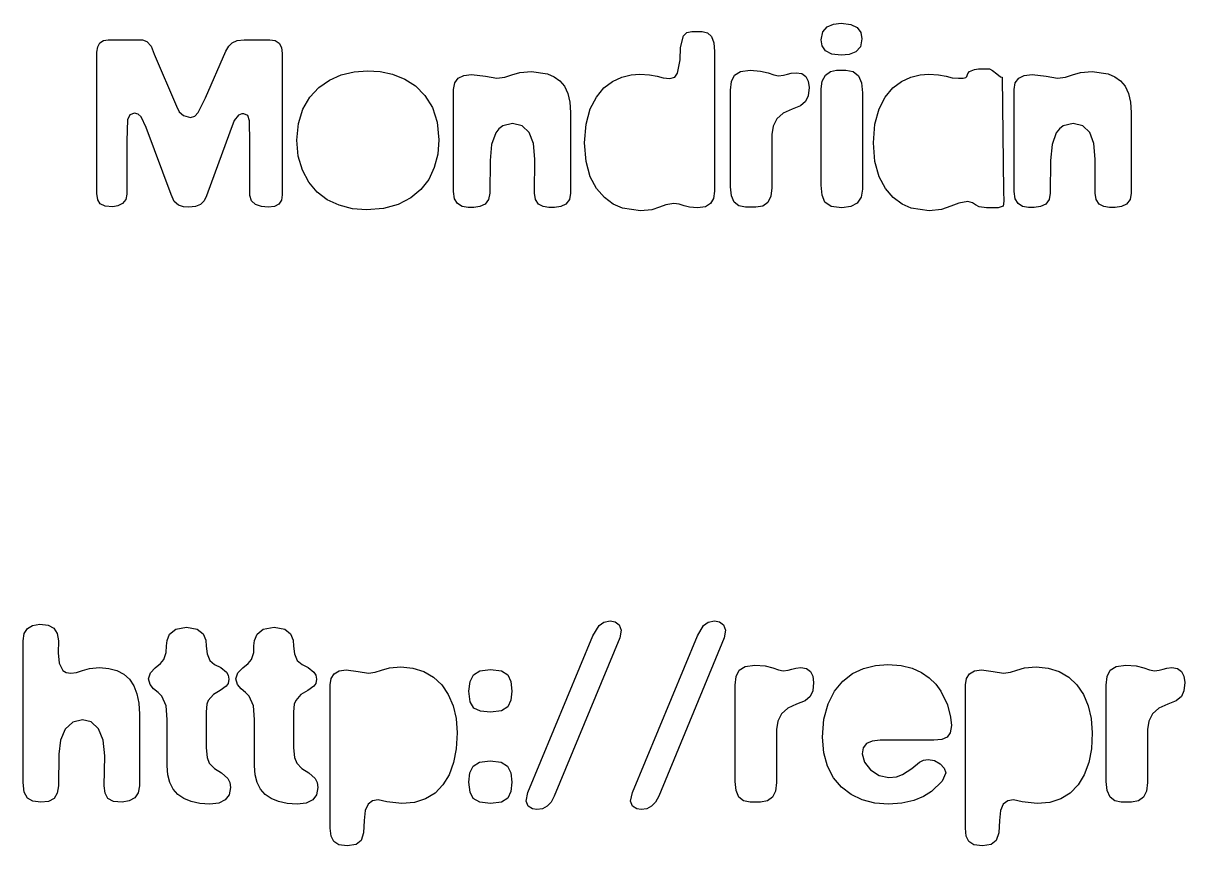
# Model space of a CAD drawing. Header units: metres. Extents: x 1302 to 1619, y 1329 to 1647.
# Drawn here: x 1373.81 to 1406.82, y 1358.54 to 1381.92 of the extents above; entities that cross this region are included whole.
import ezdxf

# ---------------------------------------------------------------- set-up
doc = ezdxf.new("R2010")
doc.units = ezdxf.units.M

msp = doc.modelspace()

# ---------------------------------------------------------------- linework, layer by layer
at = {"layer": 'COMPONENT0'}
for p, q in [((1396.532, 1381.683, 0), (1396.658, 1381.825, 0)), ((1396.658, 1381.825, 0), (1396.843, 1381.899, 0)), ((1396.843, 1381.899, 0), (1397.061, 1381.924, 0)), ((1397.061, 1381.924, 0), (1397.336, 1381.892, 0)), ((1397.336, 1381.892, 0), (1397.516, 1381.799, 0)), ((1397.516, 1381.799, 0), (1397.615, 1381.658, 0)), ((1392.493, 1381.236, 0), (1392.577, 1381.562, 0)), ((1392.577, 1381.562, 0), (1392.672, 1381.658, 0)), ((1392.672, 1381.658, 0), (1392.815, 1381.69, 0)), ((1392.815, 1381.69, 0), (1393.108, 1381.69, 0)), ((1393.108, 1381.69, 0), (1393.262, 1381.654, 0)), ((1393.262, 1381.654, 0), (1393.371, 1381.547, 0)), ((1393.371, 1381.547, 0), (1393.437, 1381.368, 0)), ((1396.49, 1381.454, 0), (1396.532, 1381.683, 0)), ((1397.648, 1381.484, 0), (1397.605, 1381.251, 0)), ((1397.615, 1381.658, 0), (1397.648, 1381.484, 0)), ((1375.907, 1381.103, 0), (1375.928, 1381.257, 0)), ((1375.928, 1381.257, 0), (1375.988, 1381.367, 0)), ((1375.988, 1381.367, 0), (1376.089, 1381.433, 0)), ((1376.089, 1381.433, 0), (1376.23, 1381.455, 0)), ((1376.23, 1381.455, 0), (1377.096, 1381.455, 0)), ((1377.096, 1381.455, 0), (1377.206, 1381.447, 0)), ((1377.206, 1381.447, 0), (1377.327, 1381.4, 0)), ((1377.327, 1381.4, 0), (1377.444, 1381.275, 0)), ((1377.444, 1381.275, 0), (1377.536, 1381.044, 0)), ((1378.995, 1379.798, 0), (1379.574, 1381.132, 0)), ((1379.574, 1381.132, 0), (1379.652, 1381.269, 0)), ((1379.652, 1381.269, 0), (1379.753, 1381.37, 0)), ((1379.753, 1381.37, 0), (1379.894, 1381.434, 0)), ((1379.894, 1381.434, 0), (1380.087, 1381.455, 0)), ((1380.087, 1381.455, 0), (1380.82, 1381.455, 0)), ((1380.82, 1381.455, 0), (1380.974, 1381.43, 0)), ((1380.974, 1381.43, 0), (1381.084, 1381.356, 0)), ((1381.084, 1381.356, 0), (1381.15, 1381.232, 0)), ((1381.15, 1381.232, 0), (1381.172, 1381.059, 0)), ((1392.479, 1380.884, 0), (1392.493, 1381.236, 0)), ((1393.437, 1381.368, 0), (1393.459, 1381.118, 0)), ((1396.521, 1381.28, 0), (1396.49, 1381.454, 0)), ((1396.614, 1381.139, 0), (1396.521, 1381.28, 0)), ((1396.788, 1381.046, 0), (1396.614, 1381.139, 0)), ((1397.605, 1381.251, 0), (1397.476, 1381.11, 0)), ((1375.907, 1377.086, 0), (1375.907, 1381.103, 0)), ((1377.536, 1381.044, 0), (1378.166, 1379.564, 0)), ((1381.172, 1381.059, 0), (1381.172, 1377.043, 0)), ((1392.409, 1380.503, 0), (1392.479, 1380.884, 0)), ((1393.459, 1381.118, 0), (1393.459, 1377.145, 0)), ((1397.061, 1381.015, 0), (1396.788, 1381.046, 0)), ((1397.286, 1381.038, 0), (1397.061, 1381.015, 0)), ((1397.476, 1381.11, 0), (1397.286, 1381.038, 0)), ((1382.852, 1380.457, 0), (1383.218, 1380.545, 0)), ((1383.218, 1380.545, 0), (1383.6, 1380.574, 0)), ((1383.6, 1380.574, 0), (1383.953, 1380.549, 0)), ((1383.953, 1380.549, 0), (1384.311, 1380.472, 0)), ((1384.311, 1380.472, 0), (1384.653, 1380.337, 0)), ((1386.332, 1380.44, 0), (1386.556, 1380.466, 0)), ((1386.556, 1380.466, 0), (1386.952, 1380.415, 0)), ((1387.699, 1380.459, 0), (1387.929, 1380.525, 0)), ((1387.929, 1380.525, 0), (1388.255, 1380.554, 0)), ((1388.255, 1380.554, 0), (1388.71, 1380.487, 0)), ((1388.71, 1380.487, 0), (1388.9, 1380.404, 0)), ((1391.091, 1380.452, 0), (1391.335, 1380.473, 0)), ((1391.335, 1380.473, 0), (1391.614, 1380.455, 0)), ((1392.326, 1380.393, 0), (1392.409, 1380.503, 0)), ((1394.028, 1380.444, 0), (1394.195, 1380.554, 0)), ((1394.195, 1380.554, 0), (1394.471, 1380.591, 0)), ((1394.471, 1380.591, 0), (1394.765, 1380.565, 0)), ((1394.765, 1380.565, 0), (1394.981, 1380.51, 0)), ((1394.981, 1380.51, 0), (1395.143, 1380.455, 0)), ((1395.418, 1380.444, 0), (1395.528, 1380.473, 0)), ((1395.528, 1380.473, 0), (1395.638, 1380.503, 0)), ((1395.638, 1380.503, 0), (1395.777, 1380.517, 0)), ((1395.777, 1380.517, 0), (1395.937, 1380.491, 0)), ((1395.937, 1380.491, 0), (1396.052, 1380.411, 0)), ((1396.611, 1380.448, 0), (1396.751, 1380.555, 0)), ((1396.751, 1380.555, 0), (1396.929, 1380.591, 0)), ((1396.929, 1380.591, 0), (1397.193, 1380.591, 0)), ((1397.193, 1380.591, 0), (1397.399, 1380.551, 0)), ((1397.399, 1380.551, 0), (1397.545, 1380.43, 0)), ((1399.301, 1380.453, 0), (1399.546, 1380.474, 0)), ((1399.546, 1380.474, 0), (1399.825, 1380.456, 0)), ((1400.631, 1380.408, 0), (1400.654, 1380.49, 0)), ((1400.654, 1380.49, 0), (1400.708, 1380.547, 0)), ((1400.708, 1380.547, 0), (1400.847, 1380.61, 0)), ((1400.847, 1380.61, 0), (1400.961, 1380.628, 0)), ((1400.961, 1380.628, 0), (1401.269, 1380.628, 0)), ((1401.269, 1380.628, 0), (1401.357, 1380.584, 0)), ((1401.357, 1380.584, 0), (1401.478, 1380.489, 0)), ((1401.478, 1380.489, 0), (1401.584, 1380.404, 0)), ((1402.262, 1380.44, 0), (1402.487, 1380.466, 0)), ((1402.487, 1380.466, 0), (1402.882, 1380.415, 0)), ((1403.629, 1380.459, 0), (1403.86, 1380.525, 0)), ((1403.86, 1380.525, 0), (1404.186, 1380.554, 0)), ((1404.186, 1380.554, 0), (1404.641, 1380.487, 0)), ((1404.641, 1380.487, 0), (1404.83, 1380.404, 0)), ((1382.211, 1380.098, 0), (1382.512, 1380.309, 0)), ((1382.512, 1380.309, 0), (1382.852, 1380.457, 0)), ((1384.653, 1380.337, 0), (1384.963, 1380.139, 0)), ((1384.963, 1380.139, 0), (1385.229, 1379.871, 0)), ((1386.043, 1380.041, 0), (1386.075, 1380.227, 0)), ((1386.075, 1380.227, 0), (1386.172, 1380.36, 0)), ((1386.172, 1380.36, 0), (1386.332, 1380.44, 0)), ((1386.952, 1380.415, 0), (1387.274, 1380.363, 0)), ((1387.274, 1380.363, 0), (1387.501, 1380.393, 0)), ((1387.501, 1380.393, 0), (1387.699, 1380.459, 0)), ((1388.9, 1380.404, 0), (1389.064, 1380.287, 0)), ((1389.064, 1380.287, 0), (1389.197, 1380.13, 0)), ((1390.316, 1380.085, 0), (1390.561, 1380.271, 0)), ((1390.561, 1380.271, 0), (1390.826, 1380.389, 0)), ((1390.826, 1380.389, 0), (1391.091, 1380.452, 0)), ((1391.614, 1380.455, 0), (1391.826, 1380.415, 0)), ((1391.826, 1380.415, 0), (1392.002, 1380.374, 0)), ((1392.002, 1380.374, 0), (1392.185, 1380.356, 0)), ((1392.185, 1380.356, 0), (1392.326, 1380.393, 0)), ((1393.914, 1380.019, 0), (1393.942, 1380.264, 0)), ((1393.942, 1380.264, 0), (1394.028, 1380.444, 0)), ((1395.143, 1380.455, 0), (1395.278, 1380.429, 0)), ((1395.278, 1380.429, 0), (1395.418, 1380.444, 0)), ((1396.052, 1380.411, 0), (1396.12, 1380.278, 0)), ((1396.12, 1380.278, 0), (1396.143, 1380.092, 0)), ((1396.49, 1380.063, 0), (1396.52, 1380.28, 0)), ((1396.52, 1380.28, 0), (1396.611, 1380.448, 0)), ((1397.545, 1380.43, 0), (1397.633, 1380.228, 0)), ((1397.633, 1380.228, 0), (1397.662, 1379.946, 0)), ((1398.527, 1380.085, 0), (1398.772, 1380.271, 0)), ((1398.772, 1380.271, 0), (1399.037, 1380.39, 0)), ((1399.037, 1380.39, 0), (1399.301, 1380.453, 0)), ((1399.825, 1380.456, 0), (1400.037, 1380.415, 0)), ((1400.037, 1380.415, 0), (1400.213, 1380.375, 0)), ((1400.213, 1380.375, 0), (1400.396, 1380.357, 0)), ((1400.396, 1380.357, 0), (1400.448, 1380.357, 0)), ((1400.448, 1380.357, 0), (1400.525, 1380.364, 0)), ((1400.525, 1380.364, 0), (1400.598, 1380.379, 0)), ((1400.598, 1380.379, 0), (1400.631, 1380.408, 0)), ((1401.584, 1380.404, 0), (1401.628, 1380.386, 0)), ((1401.628, 1380.386, 0), (1401.672, 1377.145, 0)), ((1401.974, 1380.041, 0), (1402.006, 1380.227, 0)), ((1402.006, 1380.227, 0), (1402.102, 1380.36, 0)), ((1402.102, 1380.36, 0), (1402.262, 1380.44, 0)), ((1402.882, 1380.415, 0), (1403.204, 1380.363, 0)), ((1403.204, 1380.363, 0), (1403.431, 1380.393, 0)), ((1403.431, 1380.393, 0), (1403.629, 1380.459, 0)), ((1404.83, 1380.404, 0), (1404.995, 1380.287, 0)), ((1404.995, 1380.287, 0), (1405.128, 1380.13, 0)), ((1381.76, 1379.483, 0), (1381.957, 1379.824, 0)), ((1381.957, 1379.824, 0), (1382.211, 1380.098, 0)), ((1385.229, 1379.871, 0), (1385.439, 1379.531, 0)), ((1386.043, 1377.138, 0), (1386.043, 1380.041, 0)), ((1389.197, 1380.13, 0), (1389.292, 1379.926, 0)), ((1389.292, 1379.926, 0), (1389.349, 1379.677, 0)), ((1389.924, 1379.487, 0), (1390.101, 1379.825, 0)), ((1390.101, 1379.825, 0), (1390.316, 1380.085, 0)), ((1393.914, 1377.277, 0), (1393.914, 1380.019, 0)), ((1396.119, 1379.861, 0), (1396.048, 1379.696, 0)), ((1396.143, 1380.092, 0), (1396.119, 1379.861, 0)), ((1396.49, 1377.322, 0), (1396.49, 1380.063, 0)), ((1397.662, 1379.946, 0), (1397.662, 1377.204, 0)), ((1398.135, 1379.488, 0), (1398.312, 1379.826, 0)), ((1398.312, 1379.826, 0), (1398.527, 1380.085, 0)), ((1401.974, 1377.138, 0), (1401.974, 1380.041, 0)), ((1405.128, 1380.13, 0), (1405.223, 1379.926, 0)), ((1405.223, 1379.926, 0), (1405.28, 1379.677, 0)), ((1378.166, 1379.564, 0), (1378.247, 1379.402, 0)), ((1378.786, 1379.384, 0), (1378.995, 1379.798, 0)), ((1381.633, 1379.075, 0), (1381.76, 1379.483, 0)), ((1385.439, 1379.531, 0), (1385.577, 1379.112, 0)), ((1389.349, 1379.677, 0), (1389.368, 1379.381, 0)), ((1389.806, 1379.058, 0), (1389.924, 1379.487, 0)), ((1395.66, 1379.476, 0), (1395.409, 1379.364, 0)), ((1395.903, 1379.575, 0), (1395.66, 1379.476, 0)), ((1396.048, 1379.696, 0), (1395.903, 1379.575, 0)), ((1398.017, 1379.058, 0), (1398.135, 1379.488, 0)), ((1405.28, 1379.677, 0), (1405.299, 1379.381, 0)), ((1376.778, 1379.179, 0), (1376.752, 1378.582, 0)), ((1376.839, 1379.319, 0), (1376.778, 1379.179, 0)), ((1376.972, 1379.366, 0), (1376.839, 1379.319, 0)), ((1377.076, 1379.34, 0), (1376.972, 1379.366, 0)), ((1377.166, 1379.263, 0), (1377.076, 1379.34, 0)), ((1377.309, 1378.956, 0), (1377.166, 1379.263, 0)), ((1378.247, 1379.402, 0), (1378.368, 1379.296, 0)), ((1378.368, 1379.296, 0), (1378.569, 1379.248, 0)), ((1378.569, 1379.248, 0), (1378.689, 1379.282, 0)), ((1378.689, 1379.282, 0), (1378.786, 1379.384, 0)), ((1379.805, 1379.154, 0), (1379.684, 1378.824, 0)), ((1379.934, 1379.308, 0), (1379.805, 1379.154, 0)), ((1380.029, 1379.352, 0), (1379.934, 1379.308, 0)), ((1380.08, 1379.352, 0), (1380.029, 1379.352, 0)), ((1380.193, 1379.3, 0), (1380.08, 1379.352, 0)), ((1380.238, 1379.147, 0), (1380.193, 1379.3, 0)), ((1380.249, 1378.531, 0), (1380.238, 1379.147, 0)), ((1389.368, 1379.381, 0), (1389.368, 1377.094, 0)), ((1395.231, 1379.201, 0), (1395.124, 1378.997, 0)), ((1395.409, 1379.364, 0), (1395.231, 1379.201, 0)), ((1405.299, 1379.381, 0), (1405.299, 1377.094, 0)), ((1378.02, 1377.057, 0), (1377.309, 1378.956, 0)), ((1379.684, 1378.824, 0), (1379.017, 1377.013, 0)), ((1381.591, 1378.597, 0), (1381.633, 1379.075, 0)), ((1385.577, 1379.112, 0), (1385.623, 1378.611, 0)), ((1387.329, 1378.925, 0), (1387.239, 1378.809, 0)), ((1387.439, 1379.007, 0), (1387.329, 1378.925, 0)), ((1387.72, 1379.073, 0), (1387.439, 1379.007, 0)), ((1387.995, 1379.01, 0), (1387.72, 1379.073, 0)), ((1388.192, 1378.82, 0), (1387.995, 1379.01, 0)), ((1388.309, 1378.504, 0), (1388.192, 1378.82, 0)), ((1389.767, 1378.523, 0), (1389.806, 1379.058, 0)), ((1395.124, 1378.997, 0), (1395.088, 1378.758, 0)), ((1397.978, 1378.523, 0), (1398.017, 1379.058, 0)), ((1403.259, 1378.925, 0), (1403.169, 1378.809, 0)), ((1403.37, 1379.007, 0), (1403.259, 1378.925, 0)), ((1403.651, 1379.073, 0), (1403.37, 1379.007, 0)), ((1403.926, 1379.01, 0), (1403.651, 1379.073, 0)), ((1404.122, 1378.82, 0), (1403.926, 1379.01, 0)), ((1404.24, 1378.504, 0), (1404.122, 1378.82, 0)), ((1376.752, 1378.582, 0), (1376.759, 1377.064, 0)), ((1380.256, 1377.028, 0), (1380.249, 1378.531, 0)), ((1381.63, 1378.142, 0), (1381.591, 1378.597, 0)), ((1385.623, 1378.611, 0), (1385.591, 1378.202, 0)), ((1387.239, 1378.809, 0), (1387.118, 1378.48, 0)), ((1388.349, 1378.062, 0), (1388.309, 1378.504, 0)), ((1389.807, 1377.989, 0), (1389.767, 1378.523, 0)), ((1395.088, 1378.758, 0), (1395.088, 1377.248, 0)), ((1398.018, 1377.989, 0), (1397.978, 1378.523, 0)), ((1403.169, 1378.809, 0), (1403.049, 1378.48, 0)), ((1404.279, 1378.062, 0), (1404.24, 1378.504, 0)), ((1385.591, 1378.202, 0), (1385.494, 1377.824, 0)), ((1387.118, 1378.48, 0), (1387.078, 1378.018, 0)), ((1403.049, 1378.48, 0), (1403.008, 1378.018, 0)), ((1381.745, 1377.744, 0), (1381.63, 1378.142, 0)), ((1387.078, 1378.018, 0), (1387.071, 1377.094, 0)), ((1388.341, 1377.094, 0), (1388.349, 1378.062, 0)), ((1389.928, 1377.56, 0), (1389.807, 1377.989, 0)), ((1398.139, 1377.559, 0), (1398.018, 1377.989, 0)), ((1403.008, 1378.018, 0), (1403.001, 1377.094, 0)), ((1404.272, 1377.094, 0), (1404.279, 1378.062, 0)), ((1381.927, 1377.404, 0), (1381.745, 1377.744, 0)), ((1385.494, 1377.824, 0), (1385.335, 1377.485, 0)), ((1390.108, 1377.222, 0), (1389.928, 1377.56, 0)), ((1398.319, 1377.222, 0), (1398.139, 1377.559, 0)), ((1382.163, 1377.125, 0), (1381.927, 1377.404, 0)), ((1385.113, 1377.194, 0), (1384.826, 1376.955, 0)), ((1385.335, 1377.485, 0), (1385.113, 1377.194, 0)), ((1390.327, 1376.966, 0), (1390.108, 1377.222, 0)), ((1393.94, 1377.021, 0), (1393.914, 1377.277, 0)), ((1395.088, 1377.248, 0), (1395.059, 1377.004, 0)), ((1396.516, 1377.039, 0), (1396.49, 1377.322, 0)), ((1397.662, 1377.204, 0), (1397.626, 1376.974, 0)), ((1398.538, 1376.965, 0), (1398.319, 1377.222, 0)), ((1375.931, 1376.901, 0), (1375.907, 1377.086, 0)), ((1376.003, 1376.786, 0), (1375.931, 1376.901, 0)), ((1376.728, 1376.914, 0), (1376.635, 1376.801, 0)), ((1376.759, 1377.064, 0), (1376.728, 1376.914, 0)), ((1378.105, 1376.859, 0), (1378.02, 1377.057, 0)), ((1378.226, 1376.749, 0), (1378.105, 1376.859, 0)), ((1378.953, 1376.872, 0), (1378.849, 1376.772, 0)), ((1379.017, 1377.013, 0), (1378.953, 1376.872, 0)), ((1380.296, 1376.876, 0), (1380.256, 1377.028, 0)), ((1380.417, 1376.772, 0), (1380.296, 1376.876, 0)), ((1381.148, 1376.889, 0), (1381.073, 1376.779, 0)), ((1381.172, 1377.043, 0), (1381.148, 1376.889, 0)), ((1382.452, 1376.906, 0), (1382.163, 1377.125, 0)), ((1382.79, 1376.748, 0), (1382.452, 1376.906, 0)), ((1384.826, 1376.955, 0), (1384.472, 1376.773, 0)), ((1386.071, 1376.935, 0), (1386.043, 1377.138, 0)), ((1386.153, 1376.794, 0), (1386.071, 1376.935, 0)), ((1387.038, 1376.91, 0), (1386.939, 1376.783, 0)), ((1387.071, 1377.094, 0), (1387.038, 1376.91, 0)), ((1388.371, 1376.91, 0), (1388.341, 1377.094, 0)), ((1388.459, 1376.783, 0), (1388.371, 1376.91, 0)), ((1389.335, 1376.91, 0), (1389.236, 1376.783, 0)), ((1389.368, 1377.094, 0), (1389.335, 1376.91, 0)), ((1390.575, 1376.784, 0), (1390.327, 1376.966, 0)), ((1393.431, 1376.94, 0), (1393.346, 1376.794, 0)), ((1393.459, 1377.145, 0), (1393.431, 1376.94, 0)), ((1394.02, 1376.838, 0), (1393.94, 1377.021, 0)), ((1394.153, 1376.728, 0), (1394.02, 1376.838, 0)), ((1395.059, 1377.004, 0), (1394.974, 1376.83, 0)), ((1396.596, 1376.838, 0), (1396.516, 1377.039, 0)), ((1396.769, 1376.717, 0), (1396.596, 1376.838, 0)), ((1397.626, 1376.974, 0), (1397.516, 1376.809, 0)), ((1398.786, 1376.782, 0), (1398.538, 1376.965, 0)), ((1400.653, 1376.851, 0), (1400.404, 1376.811, 0)), ((1400.785, 1376.822, 0), (1400.653, 1376.851, 0)), ((1401.683, 1376.866, 0), (1401.661, 1376.727, 0)), ((1401.672, 1377.145, 0), (1401.683, 1376.866, 0)), ((1402.001, 1376.935, 0), (1401.974, 1377.138, 0)), ((1402.084, 1376.794, 0), (1402.001, 1376.935, 0)), ((1402.968, 1376.91, 0), (1402.869, 1376.783, 0)), ((1403.001, 1377.094, 0), (1402.968, 1376.91, 0)), ((1404.301, 1376.91, 0), (1404.272, 1377.094, 0)), ((1404.389, 1376.783, 0), (1404.301, 1376.91, 0)), ((1405.266, 1376.91, 0), (1405.167, 1376.783, 0)), ((1405.299, 1377.094, 0), (1405.266, 1376.91, 0)), ((1376.141, 1376.725, 0), (1376.003, 1376.786, 0)), ((1376.363, 1376.705, 0), (1376.141, 1376.725, 0)), ((1376.504, 1376.729, 0), (1376.363, 1376.705, 0)), ((1376.635, 1376.801, 0), (1376.504, 1376.729, 0)), ((1378.365, 1376.702, 0), (1378.226, 1376.749, 0)), ((1378.519, 1376.691, 0), (1378.365, 1376.702, 0)), ((1378.704, 1376.711, 0), (1378.519, 1376.691, 0)), ((1378.849, 1376.772, 0), (1378.704, 1376.711, 0)), ((1380.588, 1376.711, 0), (1380.417, 1376.772, 0)), ((1380.776, 1376.691, 0), (1380.588, 1376.711, 0)), ((1380.95, 1376.713, 0), (1380.776, 1376.691, 0)), ((1381.073, 1376.779, 0), (1380.95, 1376.713, 0)), ((1383.166, 1376.651, 0), (1382.79, 1376.748, 0)), ((1383.57, 1376.619, 0), (1383.166, 1376.651, 0)), ((1384.052, 1376.658, 0), (1383.57, 1376.619, 0)), ((1384.472, 1376.773, 0), (1384.052, 1376.658, 0)), ((1386.284, 1376.711, 0), (1386.153, 1376.794, 0)), ((1386.454, 1376.684, 0), (1386.284, 1376.711, 0)), ((1386.616, 1376.684, 0), (1386.454, 1376.684, 0)), ((1386.792, 1376.709, 0), (1386.616, 1376.684, 0)), ((1386.939, 1376.783, 0), (1386.792, 1376.709, 0)), ((1388.591, 1376.709, 0), (1388.459, 1376.783, 0)), ((1388.752, 1376.684, 0), (1388.591, 1376.709, 0)), ((1388.914, 1376.684, 0), (1388.752, 1376.684, 0)), ((1389.09, 1376.709, 0), (1388.914, 1376.684, 0)), ((1389.236, 1376.783, 0), (1389.09, 1376.709, 0)), ((1390.84, 1376.669, 0), (1390.575, 1376.784, 0)), ((1391.35, 1376.588, 0), (1390.84, 1376.669, 0)), ((1391.676, 1376.621, 0), (1391.35, 1376.588, 0)), ((1391.892, 1376.691, 0), (1391.676, 1376.621, 0)), ((1392.075, 1376.761, 0), (1391.892, 1376.691, 0)), ((1392.303, 1376.794, 0), (1392.075, 1376.761, 0)), ((1392.457, 1376.775, 0), (1392.303, 1376.794, 0)), ((1392.592, 1376.735, 0), (1392.457, 1376.775, 0)), ((1392.749, 1376.695, 0), (1392.592, 1376.735, 0)), ((1392.976, 1376.676, 0), (1392.749, 1376.695, 0)), ((1393.197, 1376.706, 0), (1392.976, 1376.676, 0)), ((1393.346, 1376.794, 0), (1393.197, 1376.706, 0)), ((1394.339, 1376.691, 0), (1394.153, 1376.728, 0)), ((1394.633, 1376.691, 0), (1394.339, 1376.691, 0)), ((1394.832, 1376.726, 0), (1394.633, 1376.691, 0)), ((1394.974, 1376.83, 0), (1394.832, 1376.726, 0)), ((1397.076, 1376.677, 0), (1396.769, 1376.717, 0)), ((1397.333, 1376.71, 0), (1397.076, 1376.677, 0)), ((1397.516, 1376.809, 0), (1397.333, 1376.71, 0)), ((1399.051, 1376.668, 0), (1398.786, 1376.782, 0)), ((1399.561, 1376.587, 0), (1399.051, 1376.668, 0)), ((1399.909, 1376.627, 0), (1399.561, 1376.587, 0)), ((1400.173, 1376.719, 0), (1399.909, 1376.627, 0)), ((1400.404, 1376.811, 0), (1400.173, 1376.719, 0)), ((1400.873, 1376.76, 0), (1400.785, 1376.822, 0)), ((1400.983, 1376.701, 0), (1400.873, 1376.76, 0)), ((1401.188, 1376.675, 0), (1400.983, 1376.701, 0)), ((1401.522, 1376.679, 0), (1401.188, 1376.675, 0)), ((1401.661, 1376.727, 0), (1401.522, 1376.679, 0)), ((1402.214, 1376.711, 0), (1402.084, 1376.794, 0)), ((1402.385, 1376.684, 0), (1402.214, 1376.711, 0)), ((1402.546, 1376.684, 0), (1402.385, 1376.684, 0)), ((1402.722, 1376.709, 0), (1402.546, 1376.684, 0)), ((1402.869, 1376.783, 0), (1402.722, 1376.709, 0)), ((1404.521, 1376.709, 0), (1404.389, 1376.783, 0)), ((1404.683, 1376.684, 0), (1404.521, 1376.709, 0)), ((1404.844, 1376.684, 0), (1404.683, 1376.684, 0)), ((1405.02, 1376.709, 0), (1404.844, 1376.684, 0)), ((1405.167, 1376.783, 0), (1405.02, 1376.709, 0))]:
    msp.add_line(p, q, dxfattribs=at)
at = {"layer": 'COMPONENT1'}
for p, q in [((1373.842, 1364.571, 0), (1373.93, 1364.718, 0)), ((1373.93, 1364.718, 0), (1374.077, 1364.806, 0)), ((1374.077, 1364.806, 0), (1374.282, 1364.835, 0)), ((1374.282, 1364.835, 0), (1374.523, 1364.807, 0)), ((1374.523, 1364.807, 0), (1374.686, 1364.721, 0)), ((1374.686, 1364.721, 0), (1374.78, 1364.576, 0)), ((1377.973, 1364.553, 0), (1378.145, 1364.696, 0)), ((1378.145, 1364.696, 0), (1378.456, 1364.754, 0)), ((1378.456, 1364.754, 0), (1378.76, 1364.699, 0)), ((1378.76, 1364.699, 0), (1378.928, 1364.56, 0)), ((1380.457, 1364.553, 0), (1380.629, 1364.696, 0)), ((1380.629, 1364.696, 0), (1380.94, 1364.754, 0)), ((1380.94, 1364.754, 0), (1381.244, 1364.699, 0)), ((1381.244, 1364.699, 0), (1381.412, 1364.56, 0)), ((1390.004, 1364.506, 0), (1390.18, 1364.803, 0)), ((1390.18, 1364.803, 0), (1390.312, 1364.899, 0)), ((1390.312, 1364.899, 0), (1390.488, 1364.931, 0)), ((1390.488, 1364.931, 0), (1390.631, 1364.906, 0)), ((1390.631, 1364.906, 0), (1390.748, 1364.821, 0)), ((1390.748, 1364.821, 0), (1390.807, 1364.671, 0)), ((1390.807, 1364.671, 0), (1390.766, 1364.447, 0)), ((1392.971, 1364.506, 0), (1393.147, 1364.803, 0)), ((1393.147, 1364.803, 0), (1393.279, 1364.899, 0)), ((1393.279, 1364.899, 0), (1393.455, 1364.931, 0)), ((1393.455, 1364.931, 0), (1393.598, 1364.906, 0)), ((1393.598, 1364.906, 0), (1393.715, 1364.821, 0)), ((1393.715, 1364.821, 0), (1393.774, 1364.671, 0)), ((1393.774, 1364.671, 0), (1393.733, 1364.447, 0)), ((1373.812, 1364.366, 0), (1373.842, 1364.571, 0)), ((1373.812, 1360.334, 0), (1373.812, 1364.366, 0)), ((1374.78, 1364.576, 0), (1374.811, 1364.366, 0)), ((1374.811, 1364.366, 0), (1374.807, 1364.025, 0)), ((1377.885, 1364.227, 0), (1377.9, 1364.377, 0)), ((1377.9, 1364.377, 0), (1377.973, 1364.553, 0)), ((1378.928, 1364.56, 0), (1378.998, 1364.381, 0)), ((1378.998, 1364.381, 0), (1379.013, 1364.212, 0)), ((1380.369, 1364.227, 0), (1380.384, 1364.377, 0)), ((1380.384, 1364.377, 0), (1380.457, 1364.553, 0)), ((1381.412, 1364.56, 0), (1381.482, 1364.381, 0)), ((1381.482, 1364.381, 0), (1381.497, 1364.212, 0)), ((1388.157, 1360.049, 0), (1390.004, 1364.506, 0)), ((1390.766, 1364.447, 0), (1388.904, 1359.947, 0)), ((1391.124, 1360.049, 0), (1392.971, 1364.506, 0)), ((1393.733, 1364.447, 0), (1391.871, 1359.947, 0)), ((1374.807, 1364.025, 0), (1374.833, 1363.728, 0)), ((1377.812, 1363.831, 0), (1377.878, 1364.029, 0)), ((1377.878, 1364.029, 0), (1377.885, 1364.227, 0)), ((1379.013, 1364.212, 0), (1379.035, 1363.996, 0)), ((1379.035, 1363.996, 0), (1379.115, 1363.802, 0)), ((1380.296, 1363.831, 0), (1380.362, 1364.029, 0)), ((1380.362, 1364.029, 0), (1380.369, 1364.227, 0)), ((1381.497, 1364.212, 0), (1381.518, 1363.996, 0)), ((1381.518, 1363.996, 0), (1381.599, 1363.802, 0)), ((1374.833, 1363.728, 0), (1374.935, 1363.519, 0)), ((1377.566, 1363.596, 0), (1377.717, 1363.717, 0)), ((1377.717, 1363.717, 0), (1377.812, 1363.831, 0)), ((1379.115, 1363.802, 0), (1379.251, 1363.695, 0)), ((1379.251, 1363.695, 0), (1379.43, 1363.604, 0)), ((1380.05, 1363.596, 0), (1380.201, 1363.717, 0)), ((1380.201, 1363.717, 0), (1380.296, 1363.831, 0)), ((1381.599, 1363.802, 0), (1381.735, 1363.695, 0)), ((1381.735, 1363.695, 0), (1381.914, 1363.604, 0)), ((1394.159, 1363.53, 0), (1394.326, 1363.64, 0)), ((1394.326, 1363.64, 0), (1394.602, 1363.677, 0)), ((1394.602, 1363.677, 0), (1394.896, 1363.651, 0)), ((1394.896, 1363.651, 0), (1395.112, 1363.596, 0)), ((1397.693, 1363.579, 0), (1398.033, 1363.665, 0)), ((1398.033, 1363.665, 0), (1398.386, 1363.693, 0)), ((1398.386, 1363.693, 0), (1398.759, 1363.666, 0)), ((1398.759, 1363.666, 0), (1399.075, 1363.587, 0)), ((1404.706, 1363.53, 0), (1404.874, 1363.64, 0)), ((1404.874, 1363.64, 0), (1405.15, 1363.677, 0)), ((1405.15, 1363.677, 0), (1405.444, 1363.651, 0)), ((1405.444, 1363.651, 0), (1405.66, 1363.596, 0)), ((1374.935, 1363.519, 0), (1375.029, 1363.462, 0)), ((1375.029, 1363.462, 0), (1375.162, 1363.442, 0)), ((1375.162, 1363.442, 0), (1375.327, 1363.468, 0)), ((1375.327, 1363.468, 0), (1375.492, 1363.523, 0)), ((1375.492, 1363.523, 0), (1375.697, 1363.578, 0)), ((1375.697, 1363.578, 0), (1375.983, 1363.604, 0)), ((1375.983, 1363.604, 0), (1376.248, 1363.583, 0)), ((1376.248, 1363.583, 0), (1376.477, 1363.521, 0)), ((1376.477, 1363.521, 0), (1376.671, 1363.418, 0)), ((1376.671, 1363.418, 0), (1376.83, 1363.274, 0)), ((1377.372, 1363.288, 0), (1377.431, 1363.457, 0)), ((1377.431, 1363.457, 0), (1377.566, 1363.596, 0)), ((1379.43, 1363.604, 0), (1379.588, 1363.479, 0)), ((1379.588, 1363.479, 0), (1379.64, 1363.391, 0)), ((1379.64, 1363.391, 0), (1379.658, 1363.274, 0)), ((1379.856, 1363.288, 0), (1379.915, 1363.457, 0)), ((1379.915, 1363.457, 0), (1380.05, 1363.596, 0)), ((1381.914, 1363.604, 0), (1382.072, 1363.479, 0)), ((1382.072, 1363.479, 0), (1382.124, 1363.391, 0)), ((1382.124, 1363.391, 0), (1382.142, 1363.274, 0)), ((1382.566, 1363.298, 0), (1382.652, 1363.431, 0)), ((1382.652, 1363.431, 0), (1382.793, 1363.51, 0)), ((1382.793, 1363.51, 0), (1382.992, 1363.537, 0)), ((1382.992, 1363.537, 0), (1383.329, 1363.493, 0)), ((1383.329, 1363.493, 0), (1383.622, 1363.449, 0)), ((1383.622, 1363.449, 0), (1383.816, 1363.475, 0)), ((1383.816, 1363.475, 0), (1383.996, 1363.533, 0)), ((1383.996, 1363.533, 0), (1384.219, 1363.596, 0)), ((1384.219, 1363.596, 0), (1384.545, 1363.625, 0)), ((1384.545, 1363.625, 0), (1384.889, 1363.592, 0)), ((1384.889, 1363.592, 0), (1385.201, 1363.493, 0)), ((1385.201, 1363.493, 0), (1385.476, 1363.333, 0)), ((1385.476, 1363.333, 0), (1385.707, 1363.116, 0)), ((1386.51, 1363.207, 0), (1386.604, 1363.399, 0)), ((1386.604, 1363.399, 0), (1386.789, 1363.515, 0)), ((1386.789, 1363.515, 0), (1387.095, 1363.553, 0)), ((1387.095, 1363.553, 0), (1387.404, 1363.515, 0)), ((1387.404, 1363.515, 0), (1387.582, 1363.399, 0)), ((1387.582, 1363.399, 0), (1387.668, 1363.207, 0)), ((1394.045, 1363.105, 0), (1394.073, 1363.351, 0)), ((1394.073, 1363.351, 0), (1394.159, 1363.53, 0)), ((1395.112, 1363.596, 0), (1395.274, 1363.541, 0)), ((1395.274, 1363.541, 0), (1395.409, 1363.516, 0)), ((1395.409, 1363.516, 0), (1395.549, 1363.53, 0)), ((1395.549, 1363.53, 0), (1395.659, 1363.56, 0)), ((1395.659, 1363.56, 0), (1395.769, 1363.589, 0)), ((1395.769, 1363.589, 0), (1395.908, 1363.604, 0)), ((1395.908, 1363.604, 0), (1396.068, 1363.577, 0)), ((1396.068, 1363.577, 0), (1396.183, 1363.497, 0)), ((1396.183, 1363.497, 0), (1396.251, 1363.364, 0)), ((1396.251, 1363.364, 0), (1396.274, 1363.178, 0)), ((1397.1, 1363.22, 0), (1397.378, 1363.433, 0)), ((1397.378, 1363.433, 0), (1397.693, 1363.579, 0)), ((1399.075, 1363.587, 0), (1399.339, 1363.465, 0)), ((1399.339, 1363.465, 0), (1399.562, 1363.312, 0)), ((1399.562, 1363.312, 0), (1399.743, 1363.134, 0)), ((1400.616, 1363.298, 0), (1400.701, 1363.431, 0)), ((1400.701, 1363.431, 0), (1400.843, 1363.51, 0)), ((1400.843, 1363.51, 0), (1401.041, 1363.537, 0)), ((1401.041, 1363.537, 0), (1401.378, 1363.493, 0)), ((1401.378, 1363.493, 0), (1401.671, 1363.449, 0)), ((1401.671, 1363.449, 0), (1401.865, 1363.475, 0)), ((1401.865, 1363.475, 0), (1402.045, 1363.533, 0)), ((1402.045, 1363.533, 0), (1402.268, 1363.596, 0)), ((1402.268, 1363.596, 0), (1402.595, 1363.625, 0)), ((1402.595, 1363.625, 0), (1402.938, 1363.592, 0)), ((1402.938, 1363.592, 0), (1403.251, 1363.493, 0)), ((1403.251, 1363.493, 0), (1403.526, 1363.333, 0)), ((1403.526, 1363.333, 0), (1403.756, 1363.116, 0)), ((1404.592, 1363.105, 0), (1404.621, 1363.351, 0)), ((1404.621, 1363.351, 0), (1404.706, 1363.53, 0)), ((1405.66, 1363.596, 0), (1405.821, 1363.541, 0)), ((1405.821, 1363.541, 0), (1405.957, 1363.516, 0)), ((1405.957, 1363.516, 0), (1406.096, 1363.53, 0)), ((1406.096, 1363.53, 0), (1406.206, 1363.56, 0)), ((1406.206, 1363.56, 0), (1406.316, 1363.589, 0)), ((1406.316, 1363.589, 0), (1406.455, 1363.604, 0)), ((1406.455, 1363.604, 0), (1406.616, 1363.577, 0)), ((1406.616, 1363.577, 0), (1406.73, 1363.497, 0)), ((1406.73, 1363.497, 0), (1406.799, 1363.364, 0)), ((1406.799, 1363.364, 0), (1406.822, 1363.178, 0)), ((1376.83, 1363.274, 0), (1376.953, 1363.088, 0)), ((1376.953, 1363.088, 0), (1377.042, 1362.861, 0)), ((1377.416, 1363.123, 0), (1377.372, 1363.288, 0)), ((1377.519, 1362.999, 0), (1377.416, 1363.123, 0)), ((1377.643, 1362.893, 0), (1377.519, 1362.999, 0)), ((1379.584, 1363.072, 0), (1379.412, 1362.951, 0)), ((1379.639, 1363.157, 0), (1379.584, 1363.072, 0)), ((1379.658, 1363.274, 0), (1379.639, 1363.157, 0)), ((1379.9, 1363.123, 0), (1379.856, 1363.288, 0)), ((1380.003, 1362.999, 0), (1379.9, 1363.123, 0)), ((1380.127, 1362.893, 0), (1380.003, 1362.999, 0)), ((1382.068, 1363.072, 0), (1381.896, 1362.951, 0)), ((1382.123, 1363.157, 0), (1382.068, 1363.072, 0)), ((1382.142, 1363.274, 0), (1382.123, 1363.157, 0)), ((1382.538, 1363.112, 0), (1382.566, 1363.298, 0)), ((1382.538, 1359.037, 0), (1382.538, 1363.112, 0)), ((1385.707, 1363.116, 0), (1385.892, 1362.844, 0)), ((1386.479, 1362.937, 0), (1386.51, 1363.207, 0)), ((1387.668, 1363.207, 0), (1387.696, 1362.937, 0)), ((1394.045, 1360.364, 0), (1394.045, 1363.105, 0)), ((1396.274, 1363.178, 0), (1396.25, 1362.948, 0)), ((1396.866, 1362.937, 0), (1397.1, 1363.22, 0)), ((1399.743, 1363.134, 0), (1399.885, 1362.938, 0)), ((1400.587, 1363.112, 0), (1400.616, 1363.298, 0)), ((1400.587, 1359.037, 0), (1400.587, 1363.112, 0)), ((1403.756, 1363.116, 0), (1403.942, 1362.844, 0)), ((1404.592, 1360.364, 0), (1404.592, 1363.105, 0)), ((1406.822, 1363.178, 0), (1406.798, 1362.948, 0)), ((1377.042, 1362.861, 0), (1377.094, 1362.593, 0)), ((1377.753, 1362.79, 0), (1377.643, 1362.893, 0)), ((1377.874, 1362.519, 0), (1377.753, 1362.79, 0)), ((1379.071, 1362.673, 0), (1379.031, 1362.563, 0)), ((1379.218, 1362.841, 0), (1379.071, 1362.673, 0)), ((1379.412, 1362.951, 0), (1379.218, 1362.841, 0)), ((1380.237, 1362.79, 0), (1380.127, 1362.893, 0)), ((1380.358, 1362.519, 0), (1380.237, 1362.79, 0)), ((1381.555, 1362.673, 0), (1381.515, 1362.563, 0)), ((1381.702, 1362.841, 0), (1381.555, 1362.673, 0)), ((1381.896, 1362.951, 0), (1381.702, 1362.841, 0)), ((1385.892, 1362.844, 0), (1386.03, 1362.522, 0)), ((1386.515, 1362.629, 0), (1386.479, 1362.937, 0)), ((1387.668, 1362.674, 0), (1387.582, 1362.487, 0)), ((1387.696, 1362.937, 0), (1387.668, 1362.674, 0)), ((1396.034, 1362.662, 0), (1395.791, 1362.563, 0)), ((1396.179, 1362.783, 0), (1396.034, 1362.662, 0)), ((1396.25, 1362.948, 0), (1396.179, 1362.783, 0)), ((1396.683, 1362.579, 0), (1396.866, 1362.937, 0)), ((1399.885, 1362.938, 0), (1400.075, 1362.542, 0)), ((1403.942, 1362.844, 0), (1404.079, 1362.522, 0)), ((1406.582, 1362.662, 0), (1406.338, 1362.563, 0)), ((1406.727, 1362.783, 0), (1406.582, 1362.662, 0)), ((1406.798, 1362.948, 0), (1406.727, 1362.783, 0)), ((1377.094, 1362.593, 0), (1377.112, 1362.284, 0)), ((1377.9, 1362.13, 0), (1377.874, 1362.519, 0)), ((1379.016, 1362.456, 0), (1379.013, 1362.335, 0)), ((1379.013, 1362.335, 0), (1379.013, 1362.174, 0)), ((1379.031, 1362.563, 0), (1379.016, 1362.456, 0)), ((1380.383, 1362.13, 0), (1380.358, 1362.519, 0)), ((1381.5, 1362.456, 0), (1381.497, 1362.335, 0)), ((1381.497, 1362.335, 0), (1381.497, 1362.174, 0)), ((1381.515, 1362.563, 0), (1381.5, 1362.456, 0)), ((1386.03, 1362.522, 0), (1386.115, 1362.155, 0)), ((1386.622, 1362.45, 0), (1386.515, 1362.629, 0)), ((1386.812, 1362.365, 0), (1386.622, 1362.45, 0)), ((1387.095, 1362.336, 0), (1386.812, 1362.365, 0)), ((1387.404, 1362.374, 0), (1387.095, 1362.336, 0)), ((1387.582, 1362.487, 0), (1387.404, 1362.374, 0)), ((1395.54, 1362.45, 0), (1395.362, 1362.288, 0)), ((1395.791, 1362.563, 0), (1395.54, 1362.45, 0)), ((1396.565, 1362.143, 0), (1396.683, 1362.579, 0)), ((1400.075, 1362.542, 0), (1400.167, 1362.194, 0)), ((1404.079, 1362.522, 0), (1404.164, 1362.155, 0)), ((1406.088, 1362.45, 0), (1405.909, 1362.288, 0)), ((1406.338, 1362.563, 0), (1406.088, 1362.45, 0)), ((1375.223, 1362.055, 0), (1375.008, 1361.852, 0)), ((1375.499, 1362.123, 0), (1375.223, 1362.055, 0)), ((1375.743, 1362.058, 0), (1375.499, 1362.123, 0)), ((1375.947, 1361.863, 0), (1375.743, 1362.058, 0)), ((1377.112, 1362.284, 0), (1377.112, 1360.246, 0)), ((1377.9, 1360.811, 0), (1377.9, 1362.13, 0)), ((1379.013, 1362.174, 0), (1379.013, 1361.324, 0)), ((1380.383, 1360.811, 0), (1380.383, 1362.13, 0)), ((1381.497, 1362.174, 0), (1381.497, 1361.324, 0)), ((1386.115, 1362.155, 0), (1386.143, 1361.749, 0)), ((1395.255, 1362.084, 0), (1395.219, 1361.844, 0)), ((1395.362, 1362.288, 0), (1395.255, 1362.084, 0)), ((1396.525, 1361.626, 0), (1396.565, 1362.143, 0)), ((1400.167, 1362.194, 0), (1400.189, 1361.963, 0)), ((1404.164, 1362.155, 0), (1404.193, 1361.749, 0)), ((1405.802, 1362.084, 0), (1405.766, 1361.844, 0)), ((1405.909, 1362.288, 0), (1405.802, 1362.084, 0)), ((1375.008, 1361.852, 0), (1374.871, 1361.538, 0)), ((1376.084, 1361.541, 0), (1375.947, 1361.863, 0)), ((1386.143, 1361.749, 0), (1386.118, 1361.299, 0)), ((1395.219, 1361.844, 0), (1395.219, 1360.334, 0)), ((1400.159, 1361.75, 0), (1400.071, 1361.622, 0)), ((1400.189, 1361.963, 0), (1400.159, 1361.75, 0)), ((1404.193, 1361.749, 0), (1404.167, 1361.299, 0)), ((1405.766, 1361.844, 0), (1405.766, 1360.334, 0)), ((1374.871, 1361.538, 0), (1374.825, 1361.141, 0)), ((1376.13, 1361.097, 0), (1376.084, 1361.541, 0)), ((1379.013, 1361.324, 0), (1379.035, 1361.053, 0)), ((1381.497, 1361.324, 0), (1381.518, 1361.053, 0)), ((1396.561, 1361.185, 0), (1396.525, 1361.626, 0)), ((1397.685, 1361.324, 0), (1397.653, 1361.157, 0)), ((1397.781, 1361.443, 0), (1397.685, 1361.324, 0)), ((1397.941, 1361.514, 0), (1397.781, 1361.443, 0)), ((1398.166, 1361.538, 0), (1397.941, 1361.514, 0)), ((1399.353, 1361.538, 0), (1398.166, 1361.538, 0)), ((1399.69, 1361.538, 0), (1399.353, 1361.538, 0)), ((1399.918, 1361.559, 0), (1399.69, 1361.538, 0)), ((1400.071, 1361.622, 0), (1399.918, 1361.559, 0)), ((1374.825, 1361.141, 0), (1374.81, 1360.246, 0)), ((1376.115, 1360.246, 0), (1376.13, 1361.097, 0)), ((1379.035, 1361.053, 0), (1379.101, 1360.884, 0)), ((1381.518, 1361.053, 0), (1381.584, 1360.884, 0)), ((1386.118, 1361.299, 0), (1386.042, 1360.902, 0)), ((1396.668, 1360.801, 0), (1396.561, 1361.185, 0)), ((1397.653, 1361.157, 0), (1397.719, 1360.915, 0)), ((1399.393, 1360.975, 0), (1399.529, 1360.995, 0)), ((1399.529, 1360.995, 0), (1399.705, 1360.959, 0)), ((1404.167, 1361.299, 0), (1404.092, 1360.902, 0)), ((1377.919, 1360.557, 0), (1377.9, 1360.811, 0)), ((1379.101, 1360.884, 0), (1379.244, 1360.734, 0)), ((1379.244, 1360.734, 0), (1379.445, 1360.613, 0)), ((1380.402, 1360.557, 0), (1380.383, 1360.811, 0)), ((1381.584, 1360.884, 0), (1381.727, 1360.734, 0)), ((1381.727, 1360.734, 0), (1381.929, 1360.613, 0)), ((1386.042, 1360.902, 0), (1385.916, 1360.559, 0)), ((1386.505, 1360.61, 0), (1386.596, 1360.801, 0)), ((1386.596, 1360.801, 0), (1386.78, 1360.918, 0)), ((1386.78, 1360.918, 0), (1387.08, 1360.958, 0)), ((1387.08, 1360.958, 0), (1387.391, 1360.92, 0)), ((1387.391, 1360.92, 0), (1387.575, 1360.804, 0)), ((1387.575, 1360.804, 0), (1387.666, 1360.612, 0)), ((1396.838, 1360.474, 0), (1396.668, 1360.801, 0)), ((1397.719, 1360.915, 0), (1397.891, 1360.699, 0)), ((1397.891, 1360.699, 0), (1398.133, 1360.541, 0)), ((1398.8, 1360.563, 0), (1399.064, 1360.739, 0)), ((1399.064, 1360.739, 0), (1399.28, 1360.915, 0)), ((1399.28, 1360.915, 0), (1399.393, 1360.975, 0)), ((1399.705, 1360.959, 0), (1399.866, 1360.867, 0)), ((1399.866, 1360.867, 0), (1399.983, 1360.746, 0)), ((1399.983, 1360.746, 0), (1400.027, 1360.614, 0)), ((1404.092, 1360.902, 0), (1403.966, 1360.559, 0)), ((1373.842, 1360.06, 0), (1373.812, 1360.334, 0)), ((1377.976, 1360.336, 0), (1377.919, 1360.557, 0)), ((1378.07, 1360.15, 0), (1377.976, 1360.336, 0)), ((1379.445, 1360.613, 0), (1379.625, 1360.452, 0)), ((1379.625, 1360.452, 0), (1379.682, 1360.34, 0)), ((1379.682, 1360.34, 0), (1379.702, 1360.195, 0)), ((1380.459, 1360.336, 0), (1380.402, 1360.557, 0)), ((1380.554, 1360.15, 0), (1380.459, 1360.336, 0)), ((1381.929, 1360.613, 0), (1382.109, 1360.452, 0)), ((1382.109, 1360.452, 0), (1382.166, 1360.34, 0)), ((1382.166, 1360.34, 0), (1382.185, 1360.195, 0)), ((1385.916, 1360.559, 0), (1385.74, 1360.268, 0)), ((1386.479, 1360.343, 0), (1386.505, 1360.61, 0)), ((1386.509, 1360.066, 0), (1386.479, 1360.343, 0)), ((1387.666, 1360.612, 0), (1387.696, 1360.343, 0)), ((1387.696, 1360.343, 0), (1387.668, 1360.08, 0)), ((1394.071, 1360.107, 0), (1394.045, 1360.364, 0)), ((1395.219, 1360.334, 0), (1395.19, 1360.091, 0)), ((1397.063, 1360.204, 0), (1396.838, 1360.474, 0)), ((1398.133, 1360.541, 0), (1398.415, 1360.482, 0)), ((1398.415, 1360.482, 0), (1398.628, 1360.503, 0)), ((1398.628, 1360.503, 0), (1398.8, 1360.563, 0)), ((1399.929, 1360.376, 0), (1399.628, 1360.079, 0)), ((1400.027, 1360.614, 0), (1399.929, 1360.376, 0)), ((1403.966, 1360.559, 0), (1403.789, 1360.268, 0)), ((1404.619, 1360.107, 0), (1404.592, 1360.364, 0)), ((1405.766, 1360.334, 0), (1405.738, 1360.091, 0)), ((1373.93, 1359.895, 0), (1373.842, 1360.06, 0)), ((1374.78, 1360.039, 0), (1374.689, 1359.887, 0)), ((1374.81, 1360.246, 0), (1374.78, 1360.039, 0)), ((1376.142, 1360.039, 0), (1376.115, 1360.246, 0)), ((1376.221, 1359.887, 0), (1376.142, 1360.039, 0)), ((1377.079, 1360.043, 0), (1376.98, 1359.902, 0)), ((1377.112, 1360.246, 0), (1377.079, 1360.043, 0)), ((1378.203, 1359.997, 0), (1378.07, 1360.15, 0)), ((1379.702, 1360.195, 0), (1379.665, 1359.99, 0)), ((1380.687, 1359.997, 0), (1380.554, 1360.15, 0)), ((1382.185, 1360.195, 0), (1382.149, 1359.99, 0)), ((1385.516, 1360.038, 0), (1385.247, 1359.873, 0)), ((1385.74, 1360.268, 0), (1385.516, 1360.038, 0)), ((1386.6, 1359.881, 0), (1386.509, 1360.066, 0)), ((1387.668, 1360.08, 0), (1387.582, 1359.892, 0)), ((1388.102, 1359.811, 0), (1388.157, 1360.049, 0)), ((1391.069, 1359.811, 0), (1391.124, 1360.049, 0)), ((1394.151, 1359.924, 0), (1394.071, 1360.107, 0)), ((1395.19, 1360.091, 0), (1395.105, 1359.917, 0)), ((1397.338, 1359.992, 0), (1397.063, 1360.204, 0)), ((1399.628, 1360.079, 0), (1399.4, 1359.943, 0)), ((1403.565, 1360.038, 0), (1403.296, 1359.873, 0)), ((1403.789, 1360.268, 0), (1403.565, 1360.038, 0)), ((1404.699, 1359.924, 0), (1404.619, 1360.107, 0)), ((1405.738, 1360.091, 0), (1405.653, 1359.917, 0)), ((1374.084, 1359.81, 0), (1373.93, 1359.895, 0)), ((1374.311, 1359.777, 0), (1374.084, 1359.81, 0)), ((1374.534, 1359.797, 0), (1374.311, 1359.777, 0)), ((1374.689, 1359.887, 0), (1374.534, 1359.797, 0)), ((1376.376, 1359.797, 0), (1376.221, 1359.887, 0)), ((1376.628, 1359.777, 0), (1376.376, 1359.797, 0)), ((1376.826, 1359.816, 0), (1376.628, 1359.777, 0)), ((1376.98, 1359.902, 0), (1376.826, 1359.816, 0)), ((1378.374, 1359.879, 0), (1378.203, 1359.997, 0)), ((1378.583, 1359.794, 0), (1378.374, 1359.879, 0)), ((1378.83, 1359.743, 0), (1378.583, 1359.794, 0)), ((1379.115, 1359.726, 0), (1378.83, 1359.743, 0)), ((1379.372, 1359.755, 0), (1379.115, 1359.726, 0)), ((1379.555, 1359.843, 0), (1379.372, 1359.755, 0)), ((1379.665, 1359.99, 0), (1379.555, 1359.843, 0)), ((1380.858, 1359.879, 0), (1380.687, 1359.997, 0)), ((1381.067, 1359.794, 0), (1380.858, 1359.879, 0)), ((1381.314, 1359.743, 0), (1381.067, 1359.794, 0)), ((1381.599, 1359.726, 0), (1381.314, 1359.743, 0)), ((1381.856, 1359.755, 0), (1381.599, 1359.726, 0)), ((1382.039, 1359.843, 0), (1381.856, 1359.755, 0)), ((1382.149, 1359.99, 0), (1382.039, 1359.843, 0)), ((1383.614, 1359.722, 0), (1383.532, 1359.546, 0)), ((1383.741, 1359.813, 0), (1383.614, 1359.722, 0)), ((1383.9, 1359.843, 0), (1383.741, 1359.813, 0)), ((1384.149, 1359.792, 0), (1383.9, 1359.843, 0)), ((1384.575, 1359.741, 0), (1384.149, 1359.792, 0)), ((1384.933, 1359.774, 0), (1384.575, 1359.741, 0)), ((1385.247, 1359.873, 0), (1384.933, 1359.774, 0)), ((1386.784, 1359.776, 0), (1386.6, 1359.881, 0)), ((1387.095, 1359.742, 0), (1386.784, 1359.776, 0)), ((1387.404, 1359.779, 0), (1387.095, 1359.742, 0)), ((1387.582, 1359.892, 0), (1387.404, 1359.779, 0)), ((1388.164, 1359.665, 0), (1388.102, 1359.811, 0)), ((1388.816, 1359.78, 0), (1388.703, 1359.661, 0)), ((1388.904, 1359.947, 0), (1388.816, 1359.78, 0)), ((1391.131, 1359.665, 0), (1391.069, 1359.811, 0)), ((1391.783, 1359.78, 0), (1391.67, 1359.661, 0)), ((1391.871, 1359.947, 0), (1391.783, 1359.78, 0)), ((1394.284, 1359.814, 0), (1394.151, 1359.924, 0)), ((1394.47, 1359.777, 0), (1394.284, 1359.814, 0)), ((1394.764, 1359.777, 0), (1394.47, 1359.777, 0)), ((1394.963, 1359.812, 0), (1394.764, 1359.777, 0)), ((1395.105, 1359.917, 0), (1394.963, 1359.812, 0)), ((1397.656, 1359.841, 0), (1397.338, 1359.992, 0)), ((1398.013, 1359.75, 0), (1397.656, 1359.841, 0)), ((1398.4, 1359.72, 0), (1398.013, 1359.75, 0)), ((1398.785, 1359.747, 0), (1398.4, 1359.72, 0)), ((1399.119, 1359.826, 0), (1398.785, 1359.747, 0)), ((1399.4, 1359.943, 0), (1399.119, 1359.826, 0)), ((1401.664, 1359.722, 0), (1401.581, 1359.546, 0)), ((1401.79, 1359.813, 0), (1401.664, 1359.722, 0)), ((1401.95, 1359.843, 0), (1401.79, 1359.813, 0)), ((1402.199, 1359.792, 0), (1401.95, 1359.843, 0)), ((1402.624, 1359.741, 0), (1402.199, 1359.792, 0)), ((1402.983, 1359.774, 0), (1402.624, 1359.741, 0)), ((1403.296, 1359.873, 0), (1402.983, 1359.774, 0)), ((1404.832, 1359.814, 0), (1404.699, 1359.924, 0)), ((1405.018, 1359.777, 0), (1404.832, 1359.814, 0)), ((1405.312, 1359.777, 0), (1405.018, 1359.777, 0)), ((1405.511, 1359.812, 0), (1405.312, 1359.777, 0)), ((1405.653, 1359.917, 0), (1405.511, 1359.812, 0)), ((1383.532, 1359.546, 0), (1383.504, 1359.257, 0)), ((1388.285, 1359.588, 0), (1388.164, 1359.665, 0)), ((1388.406, 1359.566, 0), (1388.285, 1359.588, 0)), ((1388.566, 1359.589, 0), (1388.406, 1359.566, 0)), ((1388.703, 1359.661, 0), (1388.566, 1359.589, 0)), ((1391.252, 1359.588, 0), (1391.131, 1359.665, 0)), ((1391.373, 1359.566, 0), (1391.252, 1359.588, 0)), ((1391.533, 1359.589, 0), (1391.373, 1359.566, 0)), ((1391.67, 1359.661, 0), (1391.533, 1359.589, 0)), ((1401.581, 1359.546, 0), (1401.554, 1359.257, 0)), ((1382.563, 1358.815, 0), (1382.538, 1359.037, 0)), ((1383.504, 1359.257, 0), (1383.486, 1358.909, 0)), ((1400.612, 1358.815, 0), (1400.587, 1359.037, 0)), ((1401.554, 1359.257, 0), (1401.535, 1358.909, 0)), ((1382.637, 1358.66, 0), (1382.563, 1358.815, 0)), ((1383.417, 1358.689, 0), (1383.27, 1358.572, 0)), ((1383.486, 1358.909, 0), (1383.417, 1358.689, 0)), ((1400.686, 1358.66, 0), (1400.612, 1358.815, 0)), ((1401.466, 1358.689, 0), (1401.32, 1358.572, 0)), ((1401.535, 1358.909, 0), (1401.466, 1358.689, 0)), ((1382.782, 1358.569, 0), (1382.637, 1358.66, 0)), ((1383.021, 1358.539, 0), (1382.782, 1358.569, 0)), ((1383.27, 1358.572, 0), (1383.021, 1358.539, 0)), ((1400.832, 1358.569, 0), (1400.686, 1358.66, 0)), ((1401.071, 1358.539, 0), (1400.832, 1358.569, 0)), ((1401.32, 1358.572, 0), (1401.071, 1358.539, 0))]:
    msp.add_line(p, q, dxfattribs=at)

doc.saveas('drawing.dxf')
